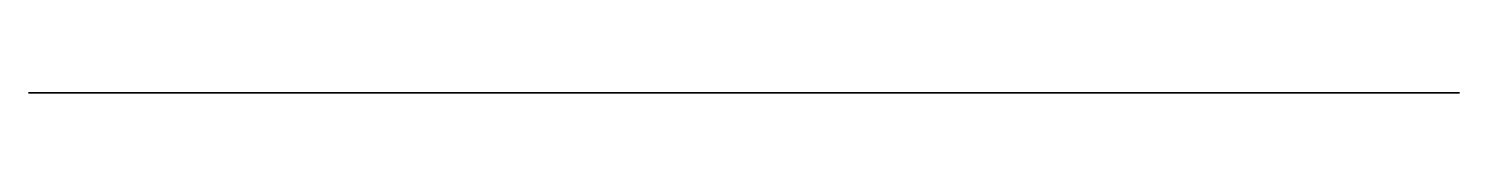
# Model space of a CAD drawing. Header units: metres. Extents: x -1 to 1, y 0 to 0.
import ezdxf

# ---------------------------------------------------------------- set-up
doc = ezdxf.new("R2010")
doc.units = ezdxf.units.M
doc.layers.add('EXPORT-CORTE', color=7, linetype='CONTINUOUS')
doc.layers.add('EXPORT-PERFIL', color=7, linetype='CONTINUOUS')

msp = doc.modelspace()

# ---------------------------------------------------------------- linework, layer by layer
at = {"layer": 'EXPORT-CORTE'}
msp.add_line((1, 0), (-1, 0), dxfattribs=at)
at = {"layer": 'EXPORT-PERFIL'}
msp.add_line((-1, 0), (1, 0), dxfattribs=at)

doc.saveas('drawing.dxf')
